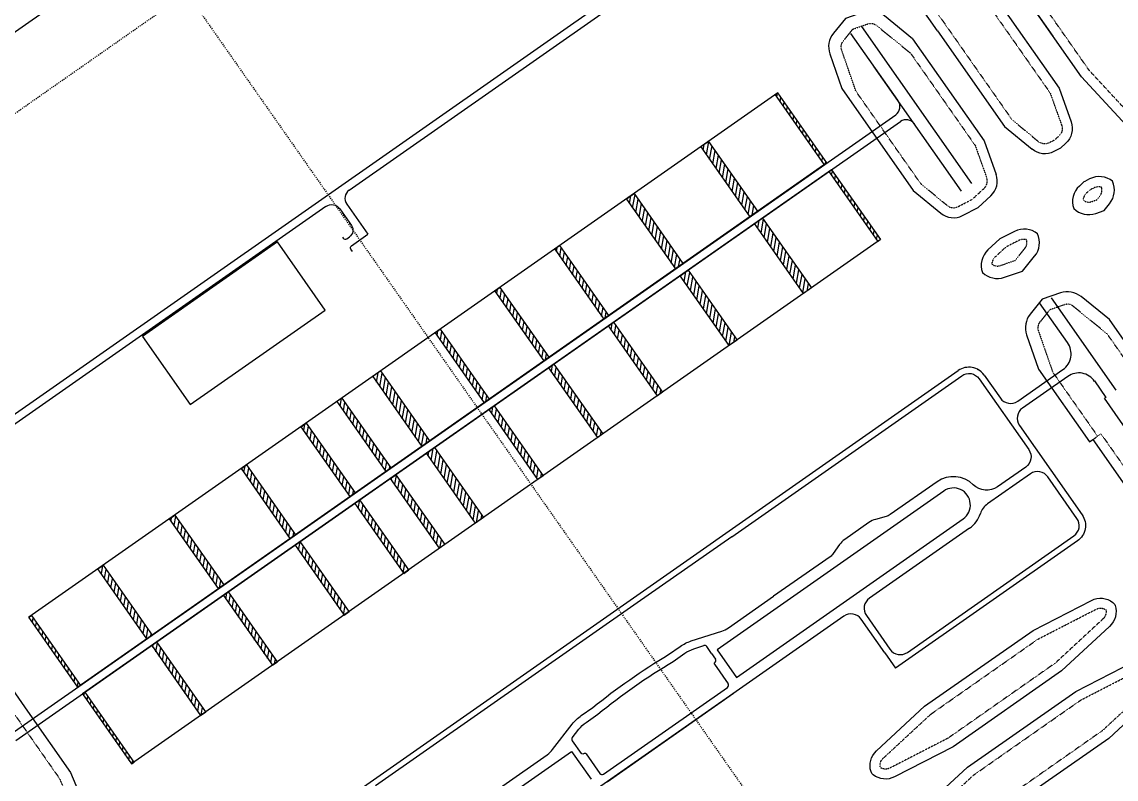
# Model space of a CAD drawing. Header units: millimetres. Extents: x 152904052 to 153933663, y 538271515 to 539240469.
# Drawn here: x 153552175 to 153565325, y 539094653 to 539103758 of the extents above; entities that cross this region are included whole.
import ezdxf

# ---------------------------------------------------------------- set-up
doc = ezdxf.new("R2010")
doc.units = ezdxf.units.MM
doc.linetypes.add('HIDDEN', pattern=[5.08, 2.54, -2.54])
doc.layers.add('BORD', color=7, linetype='Continuous')

msp = doc.modelspace()

# ---------------------------------------------------------------- linework, layer by layer
at = {"layer": 'BORD', "color": 8, "linetype": 'HIDDEN', "ltscale": 5}
for p, q in [((153505008.2, 539069689.3), (153627881, 539155725.8)), ((153528346.4, 539140965.7), (153579968.2, 539067242))]:
    msp.add_line(p, q, dxfattribs=at)
at = {"layer": 'BORD', "color": 137}
msp.add_line((153564908.2, 539103098.5), (153562338.6, 539106768.3), dxfattribs=at)
at = {"layer": 'BORD', "color": 133, "linetype": 'HIDDEN'}
msp.add_line((153565001.8, 539103174.1), (153562441.6, 539106830.5), dxfattribs=at)
at = {"layer": 'BORD', "color": 133, "ltscale": 5}
for p, q in [((153561260.7, 539102903.1), (153552258.2, 539096599.5)), ((153561260.7, 539102903.1), (153561229.6, 539102881.3)), ((153561229.6, 539102881.3), (153561818.1, 539102040.8)), ((153561249.1, 539102853.4), (153561257.4, 539102900.8)), ((153561849.2, 539102062.6), (153561260.7, 539102903.1)), ((153561287.7, 539102798.2), (153561297, 539102851.2)), ((153561326.3, 539102743.1), (153561335.7, 539102796)), ((153561365, 539102687.9), (153561374.3, 539102740.8)), ((153561403.6, 539102632.7), (153561412.9, 539102685.7)), ((153552046, 539095198.3), (153562676.4, 539102641.8)), ((153552103.4, 539095116.4), (153562733.8, 539102559.9)), ((153561442.2, 539102577.6), (153561451.6, 539102630.5)), ((153561480.9, 539102522.4), (153561490.2, 539102575.3)), ((153561519.5, 539102467.2), (153561528.8, 539102520.1)), ((153561558.1, 539102412), (153561567.5, 539102465)), ((153561596.8, 539102356.9), (153561606.1, 539102409.8)), ((153560430.1, 539102321.5), (153560334.7, 539102254.6)), ((153560362.7, 539102214.6), (153560374.7, 539102282.7)), ((153560401.3, 539102159.4), (153560429.9, 539102321.3)), ((153561018.6, 539101481), (153560430.1, 539102321.5)), ((153561635.4, 539102301.7), (153561644.7, 539102354.6)), ((153561674, 539102246.5), (153561683.4, 539102299.5)), ((153560334.7, 539102254.6), (153560923.1, 539101414.2)), ((153560439.9, 539102104.3), (153560468.6, 539102266.5)), ((153560478.6, 539102049.1), (153560507.2, 539102211.3)), ((153560517.2, 539101993.9), (153560545.8, 539102156.2)), ((153561712.7, 539102191.4), (153561722, 539102244.3)), ((153561751.3, 539102136.2), (153561760.6, 539102189.1)), ((153561849.2, 539102062.6), (153552846.7, 539095759)), ((153560555.8, 539101938.8), (153560584.4, 539102101)), ((153560594.5, 539101883.6), (153560623.1, 539102045.8)), ((153561789.9, 539102081), (153561799.2, 539102133.9)), ((153561818.1, 539102040.8), (153561849.2, 539102062.6)), ((153561833, 539102051.3), (153561837.9, 539102078.8)), ((153561906.6, 539101980.7), (153552904.1, 539095677.1)), ((153560633.1, 539101828.4), (153560661.7, 539101990.7)), ((153560671.7, 539101773.2), (153560700.3, 539101935.5)), ((153560710.4, 539101718.1), (153560739, 539101880.3)), ((153561875.4, 539101958.9), (153561906.6, 539101980.7)), ((153562463.9, 539101118.4), (153561875.4, 539101958.9)), ((153561905.8, 539101915.5), (153561915.1, 539101968.4)), ((153561906.6, 539101980.7), (153562495, 539101140.2)), ((153561944.4, 539101860.3), (153561953.8, 539101913.3)), ((153560749, 539101662.9), (153560777.6, 539101825.1)), ((153560787.6, 539101607.7), (153560816.2, 539101770)), ((153561983.1, 539101805.2), (153561992.4, 539101858.1)), ((153562021.7, 539101750), (153562031, 539101802.9)), ((153562060.3, 539101694.8), (153562069.7, 539101747.7)), ((153559535.2, 539101694.8), (153559439.7, 539101628)), ((153559439.7, 539101628), (153560028.2, 539100787.5)), ((153559476.3, 539101575.8), (153559491.9, 539101664.6)), ((153559514.9, 539101520.6), (153559543.5, 539101682.9)), ((153560123.7, 539100854.4), (153559535.2, 539101694.8)), ((153559553.5, 539101465.5), (153559582.2, 539101627.7)), ((153560826.3, 539101552.6), (153560854.9, 539101714.8)), ((153560864.9, 539101497.4), (153560893.5, 539101659.6)), ((153562099, 539101639.6), (153562108.3, 539101692.6)), ((153562137.6, 539101584.5), (153562146.9, 539101637.4)), ((153559592.2, 539101410.3), (153559620.8, 539101572.5)), ((153559630.8, 539101355.1), (153559659.4, 539101517.4)), ((153560903.5, 539101442.2), (153560932.1, 539101604.5)), ((153560923.1, 539101414.2), (153561018.6, 539101481)), ((153560950.3, 539101433.2), (153560970.8, 539101549.3)), ((153561005.5, 539101471.8), (153561009.4, 539101494.1)), ((153562176.2, 539101529.3), (153562185.6, 539101582.2)), ((153562214.9, 539101474.1), (153562224.2, 539101527.1)), ((153559669.4, 539101299.9), (153559698.1, 539101462.2)), ((153559708.1, 539101244.8), (153559736.7, 539101407)), ((153559746.7, 539101189.6), (153559775.3, 539101351.8)), ((153560980.5, 539101332.3), (153561075.9, 539101399.1)), ((153561019.4, 539101276.7), (153561036.1, 539101371.2)), ((153561058, 539101221.5), (153561086.7, 539101383.8)), ((153561075.9, 539101399.1), (153561664.4, 539100558.6)), ((153562253.5, 539101419), (153562262.8, 539101471.9)), ((153562292.1, 539101363.8), (153562301.5, 539101416.7)), ((153562330.8, 539101308.6), (153562340.1, 539101361.5)), ((153559785.3, 539101134.4), (153559813.9, 539101296.7)), ((153559824, 539101079.3), (153559852.6, 539101241.5)), ((153561569, 539100491.8), (153560980.5, 539101332.3)), ((153560980.8, 539101331.9), (153560980.9, 539101332.5)), ((153561096.7, 539101166.4), (153561125.3, 539101328.6)), ((153561135.3, 539101111.2), (153561163.9, 539101273.4)), ((153561173.9, 539101056), (153561202.6, 539101218.3)), ((153562369.4, 539101253.4), (153562378.7, 539101306.4)), ((153562408, 539101198.3), (153562417.4, 539101251.2)), ((153562495, 539101140.2), (153553492.6, 539094836.6)), ((153559862.6, 539101024.1), (153559891.2, 539101186.3)), ((153559901.2, 539100968.9), (153559929.8, 539101131.2)), ((153561212.6, 539101000.8), (153561241.2, 539101163.1)), ((153561251.2, 539100945.7), (153561279.8, 539101107.9)), ((153562446.7, 539101143.1), (153562456, 539101196)), ((153562495, 539101140.2), (153562463.9, 539101118.4)), ((153562494.4, 539101139.8), (153562494.6, 539101140.9)), ((153558640.2, 539101068.2), (153558578.3, 539101024.8)), ((153558578.3, 539101024.8), (153559166.8, 539100184.4)), ((153558599.9, 539100993.9), (153558609.2, 539101046.4)), ((153558638.6, 539100938.8), (153558657.1, 539101044.1)), ((153559228.7, 539100227.7), (153558640.2, 539101068.2)), ((153558677.2, 539100883.6), (153558695.8, 539100988.9)), ((153559939.9, 539100913.7), (153559968.5, 539101076)), ((153559978.5, 539100858.6), (153560007.1, 539101020.8)), ((153560017.1, 539100803.4), (153560045.7, 539100965.6)), ((153561289.8, 539100890.5), (153561318.4, 539101052.7)), ((153561328.5, 539100835.3), (153561357.1, 539100997.6)), ((153558715.8, 539100828.4), (153558734.4, 539100933.7)), ((153558754.5, 539100773.3), (153558773, 539100878.6)), ((153558793.1, 539100718.1), (153558811.7, 539100823.4)), ((153560028.2, 539100787.5), (153560123.7, 539100854.4)), ((153560067.5, 539100815.1), (153560084.4, 539100910.5)), ((153560122.7, 539100853.7), (153560123, 539100855.3)), ((153561367.1, 539100780.1), (153561395.7, 539100942.4)), ((153561405.7, 539100725), (153561434.3, 539100887.2)), ((153561444.4, 539100669.8), (153561473, 539100832.1)), ((153558831.7, 539100662.9), (153558850.3, 539100768.2)), ((153558870.4, 539100607.7), (153558888.9, 539100713)), ((153560085.6, 539100705.6), (153560181, 539100772.5)), ((153560674.1, 539099865.2), (153560085.6, 539100705.6)), ((153560094.4, 539100693.1), (153560098.2, 539100714.4)), ((153560133, 539100637.9), (153560153.3, 539100753.1)), ((153560171.7, 539100582.7), (153560200.3, 539100745)), ((153560181, 539100772.5), (153560769.5, 539099932)), ((153560210.3, 539100527.5), (153560238.9, 539100689.8)), ((153561483, 539100614.6), (153561511.6, 539100776.9)), ((153561521.6, 539100559.5), (153561550.2, 539100721.7)), ((153557922.7, 539100565.7), (153557860.4, 539100522.1)), ((153558511.2, 539099725.3), (153557922.7, 539100565.7)), ((153558909, 539100552.6), (153558927.6, 539100657.9)), ((153558947.6, 539100497.4), (153558966.2, 539100602.7)), ((153560248.9, 539100472.4), (153560277.5, 539100634.6)), ((153560287.5, 539100417.2), (153560316.2, 539100579.4)), ((153561560.3, 539100504.3), (153561588.9, 539100666.5)), ((153561664.4, 539100558.6), (153561569, 539100491.8)), ((153561611.7, 539100521.7), (153561627.5, 539100611.4)), ((153557860.4, 539100522.1), (153558448.9, 539099681.7)), ((153557882.5, 539100490.6), (153557892, 539100544.2)), ((153557921.1, 539100435.4), (153557939.8, 539100541.3)), ((153557959.8, 539100380.2), (153557978.4, 539100486.1)), ((153557998.4, 539100325.1), (153558017.1, 539100430.9)), ((153558986.2, 539100442.2), (153559004.8, 539100547.5)), ((153559024.9, 539100387.1), (153559043.4, 539100492.3)), ((153559063.5, 539100331.9), (153559082.1, 539100437.2)), ((153560326.2, 539100362), (153560354.8, 539100524.3)), ((153560364.8, 539100306.9), (153560393.4, 539100469.1)), ((153558037, 539100269.9), (153558055.7, 539100375.7)), ((153558075.7, 539100214.7), (153558094.3, 539100320.6)), ((153559102.1, 539100276.7), (153559120.7, 539100382)), ((153559140.8, 539100221.5), (153559159.3, 539100326.8)), ((153560403.4, 539100251.7), (153560432, 539100413.9)), ((153560442.1, 539100196.5), (153560470.7, 539100358.8)), ((153560480.7, 539100141.3), (153560509.3, 539100303.6)), ((153558114.3, 539100159.6), (153558133, 539100265.4)), ((153558152.9, 539100104.4), (153558171.6, 539100210.2)), ((153559166.8, 539100184.4), (153559228.7, 539100227.7)), ((153559184.8, 539100197), (153559198, 539100271.7)), ((153560519.3, 539100086.2), (153560547.9, 539100248.4)), ((153560558, 539100031), (153560586.6, 539100193.2)), ((153557205.1, 539100063.3), (153557142.8, 539100019.7)), ((153557165.2, 539099987.8), (153557174.7, 539100042)), ((153557203.8, 539099932.6), (153557222.5, 539100038.5)), ((153557793.6, 539099222.8), (153557205.1, 539100063.3)), ((153558191.6, 539100049.2), (153558210.2, 539100155.1)), ((153558230.2, 539099994), (153558248.8, 539100099.9)), ((153558268.8, 539099938.9), (153558287.5, 539100044.7)), ((153559223.8, 539100102.2), (153559286.1, 539100145.8)), ((153559812.3, 539099261.8), (153559223.8, 539100102.2)), ((153559256.6, 539100055.5), (153559270.6, 539100135)), ((153559286.1, 539100145.8), (153559874.6, 539099305.4)), ((153559295.2, 539100000.3), (153559313.9, 539100106.1)), ((153559333.8, 539099945.1), (153559352.5, 539100051)), ((153560596.6, 539099975.8), (153560625.2, 539100138.1)), ((153560635.2, 539099920.7), (153560663.8, 539100082.9)), ((153557142.8, 539100019.7), (153557731.3, 539099179.2)), ((153557242.4, 539099877.4), (153557261.1, 539099983.3)), ((153557281.1, 539099822.3), (153557299.7, 539099928.1)), ((153558307.4, 539099883.7), (153558326.1, 539099989.5)), ((153558346.1, 539099828.5), (153558364.7, 539099934.4)), ((153559372.5, 539099890), (153559391.1, 539099995.8)), ((153559411.1, 539099834.8), (153559429.8, 539099940.6)), ((153560673.9, 539099865.5), (153560702.5, 539100027.7)), ((153560769.5, 539099932), (153560674.1, 539099865.2)), ((153560728.9, 539099903.6), (153560741.1, 539099972.6)), ((153557319.7, 539099767.1), (153557338.4, 539099872.9)), ((153557358.3, 539099711.9), (153557377, 539099817.8)), ((153558384.7, 539099773.4), (153558403.4, 539099879.2)), ((153558423.3, 539099718.2), (153558442, 539099824)), ((153558467.6, 539099694.8), (153558480.6, 539099768.9)), ((153559449.7, 539099779.6), (153559468.4, 539099885.5)), ((153559488.4, 539099724.4), (153559507, 539099830.3)), ((153559527, 539099669.3), (153559545.7, 539099775.1)), ((153557397, 539099656.8), (153557415.6, 539099762.6)), ((153557435.6, 539099601.6), (153557454.3, 539099707.4)), ((153557474.2, 539099546.4), (153557492.9, 539099652.3)), ((153558448.9, 539099681.7), (153558511.2, 539099725.3)), ((153558506.3, 539099599.8), (153558568.5, 539099643.4)), ((153558568.5, 539099643.4), (153559157, 539098802.9)), ((153559565.6, 539099614.1), (153559584.3, 539099719.9)), ((153559604.3, 539099558.9), (153559622.9, 539099664.8)), ((153556487.5, 539099560.8), (153556391.7, 539099493.7)), ((153556437.8, 539099427.9), (153556457.5, 539099539.8)), ((153556476.4, 539099372.7), (153556505.1, 539099535.7)), ((153557076, 539098720.4), (153556487.5, 539099560.8)), ((153557512.9, 539099491.2), (153557531.5, 539099597.1)), ((153557551.5, 539099436.1), (153557570.1, 539099541.9)), ((153559094.7, 539098759.3), (153558506.3, 539099599.8)), ((153558539.2, 539099552.7), (153558553.4, 539099632.8)), ((153558577.9, 539099497.5), (153558596.5, 539099603.3)), ((153558616.5, 539099442.3), (153558635.2, 539099548.2)), ((153559642.9, 539099503.8), (153559661.5, 539099609.6)), ((153559681.5, 539099448.6), (153559700.2, 539099554.4)), ((153556391.7, 539099493.7), (153556980.2, 539098653.3)), ((153556399.1, 539099483.1), (153556402.3, 539099501.2)), ((153556515, 539099317.5), (153556543.8, 539099480.5)), ((153556553.7, 539099262.4), (153556582.4, 539099425.3)), ((153557590.1, 539099380.9), (153557608.8, 539099486.7)), ((153557628.7, 539099325.7), (153557647.4, 539099431.6)), ((153557667.4, 539099270.6), (153557686, 539099376.4)), ((153558655.1, 539099387.2), (153558673.8, 539099493)), ((153558693.8, 539099332), (153558712.4, 539099437.8)), ((153558732.4, 539099276.8), (153558751.1, 539099382.7)), ((153559720.1, 539099393.4), (153559738.8, 539099499.3)), ((153559758.8, 539099338.2), (153559777.4, 539099444.1)), ((153559797.4, 539099283.1), (153559816.1, 539099388.9)), ((153556592.3, 539099207.2), (153556621, 539099370.1)), ((153556630.9, 539099152), (153556659.7, 539099315)), ((153556669.6, 539099096.9), (153556698.3, 539099259.8)), ((153557706, 539099215.4), (153557724.7, 539099321.2)), ((153557750.3, 539099192.6), (153557763.3, 539099266.1)), ((153558771, 539099221.6), (153558789.7, 539099327.5)), ((153558809.7, 539099166.5), (153558828.3, 539099272.3)), ((153559874.6, 539099305.4), (153559812.3, 539099261.8)), ((153559846.2, 539099285.5), (153559854.7, 539099333.7)), ((153556023, 539099235.6), (153555960.8, 539099192)), ((153555960.8, 539099192), (153556549.3, 539098351.6)), ((153555960.9, 539099191.9), (153555961, 539099192.1)), ((153555999.5, 539099136.7), (153556016.1, 539099230.8)), ((153556611.5, 539098395.2), (153556023, 539099235.6)), ((153556038.2, 539099081.5), (153556056.8, 539099187.4)), ((153556076.8, 539099026.3), (153556095.5, 539099132.2)), ((153556708.2, 539099041.7), (153556736.9, 539099204.6)), ((153556746.8, 539098986.5), (153556775.6, 539099149.5)), ((153557731.3, 539099179.2), (153557793.6, 539099222.8)), ((153557788.7, 539099097.3), (153557850.9, 539099140.9)), ((153557821.9, 539099049.9), (153557836.1, 539099130.6)), ((153557850.9, 539099140.9), (153558439.4, 539098300.5)), ((153558848.3, 539099111.3), (153558867, 539099217.1)), ((153558886.9, 539099056.1), (153558905.6, 539099162)), ((153556115.4, 539098971.2), (153556134.1, 539099077)), ((153556154.1, 539098916), (153556172.7, 539099021.8)), ((153556785.5, 539098931.3), (153556814.2, 539099094.3)), ((153556824.1, 539098876.2), (153556852.8, 539099039.1)), ((153556862.7, 539098821), (153556891.4, 539098983.9)), ((153558377.2, 539098256.9), (153557788.7, 539099097.3)), ((153557860.5, 539098994.7), (153557879.2, 539099100.5)), ((153557899.2, 539098939.5), (153557917.8, 539099045.4)), ((153557937.8, 539098884.4), (153557956.5, 539098990.2)), ((153558925.6, 539099001), (153558944.2, 539099106.8)), ((153558964.2, 539098945.8), (153558982.8, 539099051.6)), ((153559002.8, 539098890.6), (153559021.5, 539098996.5)), ((153555529.9, 539098890.3), (153555592.2, 539098933.9)), ((153556118.4, 539098049.9), (153555529.9, 539098890.3)), ((153555561.3, 539098845.5), (153555574.8, 539098921.7)), ((153555592.2, 539098933.9), (153556180.7, 539098093.5)), ((153555599.9, 539098790.3), (153555618.6, 539098896.2)), ((153556192.7, 539098860.8), (153556211.4, 539098966.7)), ((153556231.3, 539098805.7), (153556250, 539098911.5)), ((153556270, 539098750.5), (153556288.6, 539098856.3)), ((153556901.3, 539098765.8), (153556930.1, 539098928.8)), ((153556940, 539098710.7), (153556968.7, 539098873.6)), ((153557976.4, 539098829.2), (153557995.1, 539098935)), ((153558015.1, 539098774), (153558033.7, 539098879.9)), ((153559041.4, 539098835.4), (153559060.1, 539098941.3)), ((153559080.1, 539098780.3), (153559098.7, 539098886.1)), ((153555638.6, 539098735.1), (153555657.2, 539098841)), ((153555677.2, 539098680), (153555695.9, 539098785.8)), ((153555715.8, 539098624.8), (153555734.5, 539098730.6)), ((153556308.6, 539098695.3), (153556327.3, 539098801.2)), ((153556347.2, 539098640.1), (153556365.9, 539098746)), ((153556978.6, 539098655.5), (153557007.3, 539098818.4)), ((153556980.2, 539098653.3), (153557076, 539098720.4)), ((153557033.1, 539098690.4), (153557046, 539098763.3)), ((153558053.7, 539098718.8), (153558072.4, 539098824.7)), ((153558092.3, 539098663.7), (153558111, 539098769.5)), ((153559157, 539098802.9), (153559094.7, 539098759.3)), ((153559129, 539098783.3), (153559137.4, 539098830.9)), ((153555754.5, 539098569.6), (153555773.1, 539098675.5)), ((153555793.1, 539098514.4), (153555811.8, 539098620.3)), ((153556385.9, 539098585), (153556404.5, 539098690.8)), ((153556424.5, 539098529.8), (153556443.2, 539098635.6)), ((153557037.5, 539098571.4), (153557133.4, 539098638.5)), ((153557055.9, 539098545.1), (153557063.7, 539098589.7)), ((153557094.5, 539098490), (153557118.9, 539098628.3)), ((153557133.1, 539098434.8), (153557161.9, 539098597.7)), ((153557133.4, 539098638.5), (153557721.8, 539097798)), ((153558131, 539098608.5), (153558149.6, 539098714.3)), ((153558169.6, 539098553.3), (153558188.3, 539098659.2)), ((153558208.2, 539098498.2), (153558226.9, 539098604)), ((153555831.7, 539098459.3), (153555850.4, 539098565.1)), ((153555870.4, 539098404.1), (153555889, 539098510)), ((153555909, 539098348.9), (153555927.7, 539098454.8)), ((153556463.1, 539098474.6), (153556481.8, 539098580.5)), ((153556501.8, 539098419.5), (153556520.4, 539098525.3)), ((153556540.4, 539098364.3), (153556559, 539098470.1)), ((153557626, 539097730.9), (153557037.5, 539098571.4)), ((153557171.8, 539098379.6), (153557200.5, 539098542.6)), ((153557210.4, 539098324.5), (153557239.1, 539098487.4)), ((153558246.9, 539098443), (153558265.5, 539098548.8)), ((153558285.5, 539098387.8), (153558304.1, 539098493.7)), ((153554812.3, 539098387.9), (153554874.6, 539098431.5)), ((153555400.8, 539097547.4), (153554812.3, 539098387.9)), ((153554844, 539098342.7), (153554857.5, 539098419.5)), ((153554874.6, 539098431.5), (153555463.1, 539097591)), ((153554882.6, 539098287.5), (153554901.3, 539098393.4)), ((153554921.2, 539098232.3), (153554939.9, 539098338.2)), ((153555947.6, 539098293.8), (153555966.3, 539098399.6)), ((153555986.3, 539098238.6), (153556004.9, 539098344.4)), ((153556549.3, 539098351.6), (153556611.5, 539098395.2)), ((153556591.7, 539098381.3), (153556597.7, 539098415)), ((153557249, 539098269.3), (153557277.8, 539098432.2)), ((153557287.7, 539098214.1), (153557316.4, 539098377.1)), ((153558324.1, 539098332.6), (153558342.8, 539098438.5)), ((153558362.7, 539098277.5), (153558381.4, 539098383.3)), ((153558411.7, 539098281.1), (153558420, 539098328.1)), ((153554959.9, 539098177.2), (153554978.5, 539098283)), ((153554998.5, 539098122), (153555017.2, 539098227.8)), ((153556024.9, 539098183.4), (153556043.6, 539098289.3)), ((153556063.5, 539098128.2), (153556082.2, 539098234.1)), ((153556606.6, 539098269.7), (153556668.9, 539098313.2)), ((153557195.1, 539097429.2), (153556606.6, 539098269.7)), ((153556617.6, 539098253.9), (153556622.4, 539098280.7)), ((153556656.3, 539098198.8), (153556674.9, 539098304.6)), ((153556668.9, 539098313.2), (153557257.4, 539097472.8)), ((153556694.9, 539098143.6), (153556713.6, 539098249.4)), ((153556733.5, 539098088.4), (153556752.2, 539098194.3)), ((153557326.3, 539098158.9), (153557355, 539098321.9)), ((153557364.9, 539098103.8), (153557393.7, 539098266.7)), ((153557403.6, 539098048.6), (153557432.3, 539098211.5)), ((153558439.4, 539098300.5), (153558377.2, 539098256.9)), ((153555037.1, 539098066.8), (153555055.8, 539098172.7)), ((153555075.8, 539098011.6), (153555094.4, 539098117.5)), ((153555114.4, 539097956.5), (153555133.1, 539098062.3)), ((153556102.2, 539098073.1), (153556120.8, 539098178.9)), ((153556180.7, 539098093.5), (153556118.4, 539098049.9)), ((153556150.4, 539098072.3), (153556159.5, 539098123.8)), ((153556772.2, 539098033.3), (153556790.8, 539098139.1)), ((153556810.8, 539097978.1), (153556829.5, 539098083.9)), ((153557442.2, 539097993.4), (153557470.9, 539098156.4)), ((153557480.8, 539097938.3), (153557509.5, 539098101.2)), ((153555153, 539097901.3), (153555171.7, 539098007.2)), ((153555191.7, 539097846.1), (153555210.3, 539097952)), ((153556238, 539098011.5), (153556175.8, 539097968)), ((153556175.8, 539097968), (153556764.3, 539097127.5)), ((153556179.4, 539097962.7), (153556181, 539097971.6)), ((153556218.1, 539097907.6), (153556236.2, 539098010.2)), ((153556826.5, 539097171.1), (153556238, 539098011.5)), ((153556256.7, 539097852.4), (153556275.3, 539097958.2)), ((153556849.4, 539097922.9), (153556868.1, 539098028.8)), ((153556888.1, 539097867.7), (153556906.7, 539097973.6)), ((153557519.4, 539097883.1), (153557548.2, 539098046)), ((153557558.1, 539097827.9), (153557586.8, 539097990.9)), ((153557596.7, 539097772.7), (153557625.4, 539097935.7)), ((153553950.6, 539097784.5), (153554012.8, 539097828.1)), ((153553967.5, 539097760.3), (153553974.8, 539097801.4)), ((153554006.2, 539097705.1), (153554024.8, 539097810.9)), ((153554012.8, 539097828.1), (153554601.3, 539096987.6)), ((153555230.3, 539097791), (153555249, 539097896.8)), ((153555268.9, 539097735.8), (153555287.6, 539097841.6)), ((153556295.3, 539097797.2), (153556314, 539097903.1)), ((153556333.9, 539097742), (153556352.6, 539097847.9)), ((153556926.7, 539097812.6), (153556945.4, 539097918.4)), ((153556965.3, 539097757.4), (153556984, 539097863.2)), ((153557004, 539097702.2), (153557022.6, 539097808.1)), ((153557721.8, 539097798), (153557626, 539097730.9)), ((153557639.3, 539097740.2), (153557664.1, 539097880.5)), ((153557694.5, 539097778.9), (153557702.7, 539097825.3)), ((153554539.1, 539096944), (153553950.6, 539097784.5)), ((153554044.8, 539097649.9), (153554063.5, 539097755.8)), ((153554083.4, 539097594.8), (153554102.1, 539097700.6)), ((153555307.6, 539097680.6), (153555326.2, 539097786.5)), ((153555346.2, 539097625.4), (153555364.9, 539097731.3)), ((153555384.8, 539097570.3), (153555403.5, 539097676.1)), ((153556372.6, 539097686.9), (153556391.2, 539097792.7)), ((153556411.2, 539097631.7), (153556429.9, 539097737.6)), ((153556449.8, 539097576.5), (153556468.5, 539097682.4)), ((153557042.6, 539097647.1), (153557061.3, 539097752.9)), ((153557081.2, 539097591.9), (153557099.9, 539097697.7)), ((153554122.1, 539097539.6), (153554140.7, 539097645.4)), ((153554160.7, 539097484.4), (153554179.4, 539097590.3)), ((153554199.3, 539097429.2), (153554218, 539097535.1)), ((153555463.1, 539097591), (153555400.8, 539097547.4)), ((153555433.1, 539097570), (153555442.1, 539097621)), ((153556488.5, 539097521.4), (153556507.1, 539097627.2)), ((153556527.1, 539097466.2), (153556545.8, 539097572)), ((153557119.9, 539097536.7), (153557138.5, 539097642.6)), ((153557158.5, 539097481.5), (153557177.2, 539097587.4)), ((153554238, 539097374.1), (153554256.6, 539097479.9)), ((153554276.6, 539097318.9), (153554295.3, 539097424.7)), ((153555520.4, 539097509.1), (153555458.2, 539097465.5)), ((153555458.2, 539097465.5), (153556046.7, 539096625.1)), ((153555462.1, 539097459.9), (153555463.8, 539097469.4)), ((153555500.7, 539097404.8), (153555518.9, 539097508)), ((153556108.9, 539096668.6), (153555520.4, 539097509.1)), ((153555539.4, 539097349.6), (153555558, 539097455.4)), ((153556565.7, 539097411), (153556584.4, 539097516.9)), ((153556604.4, 539097355.8), (153556623, 539097461.7)), ((153556643, 539097300.7), (153556661.7, 539097406.5)), ((153557257.4, 539097472.8), (153557195.1, 539097429.2)), ((153557198, 539097431.2), (153557215.8, 539097532.2)), ((153557253.1, 539097469.8), (153557254.4, 539097477)), ((153554315.2, 539097263.7), (153554333.9, 539097369.6)), ((153554353.8, 539097208.6), (153554372.5, 539097314.4)), ((153555578, 539097294.4), (153555596.6, 539097400.3)), ((153555616.6, 539097239.2), (153555635.3, 539097345.1)), ((153555655.2, 539097184.1), (153555673.9, 539097289.9)), ((153556681.6, 539097245.5), (153556700.3, 539097351.4)), ((153556720.3, 539097190.3), (153556738.9, 539097296.2)), ((153553088.8, 539097181.1), (153553151.1, 539097224.7)), ((153553677.3, 539096340.6), (153553088.8, 539097181.1)), ((153553091.1, 539097177.9), (153553092, 539097183.3)), ((153553129.7, 539097122.7), (153553147.2, 539097221.9)), ((153553151.1, 539097224.7), (153553739.6, 539096384.2)), ((153553168.3, 539097067.5), (153553187, 539097173.4)), ((153554392.5, 539097153.4), (153554411.1, 539097259.2)), ((153554431.1, 539097098.2), (153554449.8, 539097204.1)), ((153554469.7, 539097043), (153554488.4, 539097148.9)), ((153555693.9, 539097128.9), (153555712.5, 539097234.8)), ((153555732.5, 539097073.7), (153555751.2, 539097179.6)), ((153556758.9, 539097135.2), (153556777.6, 539097241)), ((153556764.3, 539097127.5), (153556826.5, 539097171.1)), ((153556811.8, 539097160.8), (153556816.2, 539097185.8)), ((153553207, 539097012.3), (153553225.6, 539097118.2)), ((153553245.6, 539096957.2), (153553264.3, 539097063)), ((153553284.2, 539096902), (153553302.9, 539097007.9)), ((153554508.4, 539096987.9), (153554527, 539097093.7)), ((153554550.4, 539096951.9), (153554565.7, 539097038.5)), ((153555771.1, 539097018.6), (153555789.8, 539097124.4)), ((153555809.8, 539096963.4), (153555828.4, 539097069.2)), ((153555848.4, 539096908.2), (153555867.1, 539097014.1)), ((153553322.9, 539096846.8), (153553341.5, 539096952.7)), ((153553361.5, 539096791.7), (153553380.2, 539096897.5)), ((153554601.3, 539096987.6), (153554539.1, 539096944)), ((153554658.7, 539096905.7), (153554596.4, 539096862.1)), ((153554624.3, 539096822.4), (153554636.2, 539096889.9)), ((153555247.2, 539096065.2), (153554658.7, 539096905.7)), ((153555887, 539096853), (153555905.7, 539096958.9)), ((153555925.7, 539096797.9), (153555944.3, 539096903.7)), ((153553400.1, 539096736.5), (153553418.8, 539096842.3)), ((153553438.8, 539096681.3), (153553457.4, 539096787.2)), ((153554596.4, 539096862.1), (153555184.9, 539096021.6)), ((153554662.9, 539096767.2), (153554681.6, 539096873)), ((153554701.5, 539096712), (153554720.2, 539096817.9)), ((153554740.2, 539096656.8), (153554758.8, 539096762.7)), ((153555964.3, 539096742.7), (153555983, 539096848.6)), ((153556002.9, 539096687.5), (153556021.6, 539096793.4)), ((153552258.2, 539096599.5), (153552289.4, 539096621.3)), ((153552289.4, 539096621.3), (153552877.8, 539095780.8)), ((153553477.4, 539096626.1), (153553496.1, 539096732)), ((153553516, 539096571), (153553534.7, 539096676.8)), ((153553554.7, 539096515.8), (153553573.3, 539096621.7)), ((153554778.8, 539096601.7), (153554797.5, 539096707.5)), ((153554817.4, 539096546.5), (153554836.1, 539096652.3)), ((153556041.6, 539096632.4), (153556060.2, 539096738.2)), ((153556046.7, 539096625.1), (153556108.9, 539096668.6)), ((153556094.5, 539096658.6), (153556098.9, 539096683)), ((153552846.7, 539095759), (153552258.2, 539096599.5)), ((153552262.6, 539096593.2), (153552264.5, 539096603.8)), ((153552301.2, 539096538), (153552310.6, 539096591)), ((153552339.9, 539096482.9), (153552349.2, 539096535.8)), ((153553593.3, 539096460.6), (153553612, 539096566.5)), ((153553631.9, 539096405.5), (153553650.6, 539096511.3)), ((153554856.1, 539096491.3), (153554874.7, 539096597.2)), ((153554894.7, 539096436.2), (153554913.4, 539096542)), ((153554933.3, 539096381), (153554952, 539096486.8)), ((153552378.5, 539096427.7), (153552387.8, 539096480.6)), ((153552417.1, 539096372.5), (153552426.5, 539096425.4)), ((153552455.8, 539096317.3), (153552465.1, 539096370.3)), ((153553670.6, 539096350.3), (153553689.2, 539096456.1)), ((153553739.6, 539096384.2), (153553677.3, 539096340.6)), ((153553722.8, 539096372.5), (153553727.9, 539096401)), ((153554972, 539096325.8), (153554990.6, 539096431.7)), ((153555010.6, 539096270.6), (153555029.2, 539096376.5)), ((153552494.4, 539096262.2), (153552503.7, 539096315.1)), ((153552533, 539096207), (153552542.4, 539096259.9)), ((153553796.9, 539096302.3), (153553734.7, 539096258.7)), ((153553734.7, 539096258.7), (153554323.2, 539095418.2)), ((153553747.8, 539096239.9), (153553753.4, 539096271.8)), ((153553786.5, 539096184.8), (153553805.1, 539096290.6)), ((153554385.4, 539095461.8), (153553796.9, 539096302.3)), ((153553825.1, 539096129.6), (153553843.7, 539096235.5)), ((153555049.2, 539096215.5), (153555067.9, 539096321.3)), ((153555087.8, 539096160.3), (153555106.5, 539096266.1)), ((153552571.7, 539096151.8), (153552581, 539096204.8)), ((153552610.3, 539096096.7), (153552619.6, 539096149.6)), ((153552648.9, 539096041.5), (153552658.2, 539096094.4)), ((153553863.7, 539096074.4), (153553882.4, 539096180.3)), ((153553902.3, 539096019.3), (153553921, 539096125.1)), ((153555126.5, 539096105.1), (153555145.1, 539096211)), ((153555165.1, 539096050), (153555183.8, 539096155.8)), ((153555211.8, 539096040.5), (153555222.4, 539096100.6)), ((153552687.5, 539095986.3), (153552696.9, 539096039.2)), ((153552726.2, 539095931.1), (153552735.5, 539095984.1)), ((153553941, 539095964.1), (153553959.6, 539096069.9)), ((153553979.6, 539095908.9), (153553998.3, 539096014.8)), ((153554018.2, 539095853.7), (153554036.9, 539095959.6)), ((153555184.9, 539096021.6), (153555247.2, 539096065.2)), ((153552764.8, 539095876), (153552774.1, 539095928.9)), ((153552803.4, 539095820.8), (153552812.8, 539095873.7)), ((153554056.9, 539095798.6), (153554075.5, 539095904.4)), ((153554095.5, 539095743.4), (153554114.2, 539095849.3)), ((153552842.1, 539095765.6), (153552851.4, 539095818.6)), ((153552877.8, 539095780.8), (153552846.7, 539095759)), ((153552935.2, 539095698.9), (153552904.1, 539095677.1)), ((153552919.3, 539095655.3), (153552925.9, 539095692.4)), ((153553523.7, 539094858.4), (153552935.2, 539095698.9)), ((153554134.1, 539095688.2), (153554152.8, 539095794.1)), ((153554172.8, 539095633.1), (153554191.4, 539095738.9)), ((153552904.1, 539095677.1), (153553492.6, 539094836.6)), ((153552958, 539095600.1), (153552967.3, 539095653)), ((153552996.6, 539095544.9), (153553005.9, 539095597.9)), ((153554211.4, 539095577.9), (153554230.1, 539095683.7)), ((153554250, 539095522.7), (153554268.7, 539095628.6)), ((153554288.7, 539095467.5), (153554307.3, 539095573.4)), ((153553035.2, 539095489.8), (153553044.6, 539095542.7)), ((153553073.9, 539095434.6), (153553083.2, 539095487.5)), ((153553112.5, 539095379.4), (153553121.8, 539095432.4)), ((153554323.2, 539095418.2), (153554385.4, 539095461.8)), ((153554329.1, 539095422.4), (153554346, 539095518.2)), ((153554384.2, 539095461), (153554384.6, 539095463.1)), ((153553151.1, 539095324.3), (153553160.5, 539095377.2)), ((153553189.8, 539095269.1), (153553199.1, 539095322)), ((153553228.4, 539095213.9), (153553237.7, 539095266.8)), ((153553267, 539095158.7), (153553276.4, 539095211.7)), ((153553305.7, 539095103.6), (153553315, 539095156.5)), ((153553344.3, 539095048.4), (153553353.6, 539095101.3)), ((153553382.9, 539094993.2), (153553392.2, 539095046.2)), ((153553421.5, 539094938.1), (153553430.9, 539094991)), ((153553460.2, 539094882.9), (153553469.5, 539094935.8)), ((153553492.6, 539094836.6), (153553523.7, 539094858.4)), ((153553501.5, 539094842.9), (153553508.1, 539094880.6))]:
    msp.add_line(p, q, dxfattribs=at)
at = {"layer": 'BORD', "color": 133, "ltscale": 10}
for p, q in [((153565325.7, 539099329.2), (153564548.9, 539100438.6)), ((153564740.7, 539099901.2), (153564404.3, 539100381.7)), ((153558781.8, 539094986.2), (153559015.5, 539094652.5))]:
    msp.add_line(p, q, dxfattribs=at)
at = {"layer": 'BORD', "color": 137}
for points in [[(153563178.3, 539103651.3), (153561721.5, 539105731.9), (153561359.4, 539106436.2, -0.3366197), (153561412.9, 539106739.9), (153561468.2, 539106791), (153561535.1, 539106825.5, -0.3366197), (153561838.8, 539106771.9), (153562376.8, 539106190.8), (153563833.7, 539104110.1)], [(153562879.8, 539103554.6), (153562540, 539103830.8, 0.2595993), (153562290.9, 539103874.7), (153562073.6, 539103799.5), (153561928.5, 539103621, 0.2595993), (153561884.6, 539103371.9), (153562027.9, 539102958.1), (153562886.6, 539101731.8), (153563216.8, 539101458.2)], [(153564783.7, 539102555.3, -0.3002178), (153564720.8, 539102298.6), (153564655.9, 539102238.5), (153564577.3, 539102198.1, -0.3002178), (153564314.5, 539102226.8)], [(153563216.8, 539101458.2, 0.3002178), (153563479.6, 539101429.5), (153563666, 539101525.3), (153563819.7, 539101667.6, 0.3002178), (153563882.6, 539101924.4, 0.3002178)], [(153565282.5, 539101840.9, 0.2973911), (153565005.2, 539101869.6), (153564947.6, 539101839.9, 0.0680987), (153564930.7, 539101828.1), (153564883.1, 539101784, 0.2973911), (153564815.3, 539101513.7)], [(153564815.3, 539101513.7, 0.2822388), (153565080.8, 539101455.3), (153565180.2, 539101489.7), (153565246.6, 539101571.4, 0.2822388), (153565282.5, 539101840.9)], [(153564381.4, 539101209.9, 0.2973911), (153564104.2, 539101238.6), (153563961.2, 539101165.1), (153563929.5, 539101148.9), (153563785.4, 539101015.4, 0.2973911), (153563717.6, 539100745.1)], [(153563717.6, 539100745.1, 0.2822388), (153563983.1, 539100686.7), (153564200.4, 539100762), (153564345.5, 539100940.4, 0.2822388), (153564381.4, 539101209.9, 0.2822388)], [(153552194.4, 539093845.9), (153551890, 539094126.6), (153551316.7, 539094945.3), (153551075.8, 539095289.3), (153550932.5, 539095703.2, -0.2542814), (153550973.2, 539095948.2), (153551125.1, 539096143), (153551360.1, 539096219.1, -0.2542814), (153551604.3, 539096173.6), (153551944.1, 539095897.3), (153552243.3, 539095470.1), (153552758.3, 539094734.5), (153552917.9, 539094352.6)]]:
    msp.add_lwpolyline(points, format="xyb", dxfattribs=at)
for points in [[(153564566.9, 539103585.9), (153562338.6, 539106768.3)], [(153563833.7, 539104110.1), (153564639.5, 539102959.2), (153564783.7, 539102555.3)], [(153563178.3, 539103651.3), (153563984.2, 539102500.4), (153564314.5, 539102226.8)], [(153562879.8, 539103554.6), (153563738.5, 539102328.3), (153563882.6, 539101924.4)]]:
    msp.add_lwpolyline(points, dxfattribs=at)
at = {"layer": 'BORD', "color": 133, "linetype": 'HIDDEN', "flags": 128}
for points in [[(153563730.7, 539104048), (153562283.2, 539106115.3), (153561750.8, 539106690.4, 0.3366197), (153561590, 539106718.7), (153561537.6, 539106691.8), (153561494.5, 539106651.9, 0.3366197), (153561466.1, 539106491.1), (153561824.4, 539105794.1), (153563276.6, 539103720.1)], [(153563293.3, 539101550.6), (153562975.6, 539101813.9), (153562198.6, 539102923.4), (153562026.3, 539103421, -0.2595993), (153562044.9, 539103526.4), (153562163, 539103671.7), (153562340, 539103733, -0.2595993), (153562445.4, 539103714.4), (153562854, 539103382.3), (153563630.9, 539102272.7), (153563769.6, 539101884.1)], [(153565813, 539103023.4), (153565835.2, 539102749.1, -0.2301085), (153565792.4, 539102639.2), (153565747.4, 539102597.5), (153565695, 539102570.6, -0.3366197), (153565534.2, 539102599), (153565001.8, 539103174.1)], [(153564670.7, 539102515, -0.3002178), (153564639.2, 539102386.6), (153564586.4, 539102337.7), (153564522.4, 539102304.8, -0.3002178), (153564391, 539102319.2)], [(153563293.3, 539101550.6, 0.3002178), (153563424.8, 539101536.2), (153563596.5, 539101624.5), (153563738.2, 539101755.7, 0.3002178), (153563769.6, 539101884.1, 0.3002178)], [(153565149.4, 539101769.6, 0.1799896), (153565052.4, 539101758.3), (153565008, 539101735.6), (153564971.5, 539101701.7, 0.1799896), (153564927.7, 539101614.4)], [(153564927.7, 539101614.4, 0.255121), (153565031.7, 539101597), (153565090.7, 539101617.5), (153565130.2, 539101666, 0.255121), (153565149.4, 539101769.6)], [(153564248.3, 539101138.7, 0.1799896), (153564151.3, 539101127.4), (153563999, 539101049.6), (153563873.9, 539100933.1, 0.1799896), (153563830.1, 539100845.8)], [(153563830.1, 539100845.8, 0.255121), (153563934, 539100828.4), (153564111, 539100889.7), (153564229.1, 539101035, 0.255121), (153564248.3, 539101138.7, 0.2115351)], [(153565218.3, 539100005.7), (153564809.7, 539100337.9, 0.2595993), (153564704.3, 539100356.5), (153564527.3, 539100295.2), (153564409.2, 539100149.8, 0.2595994), (153564390.6, 539100044.4), (153564562.9, 539099546.9)], [(153565045.7, 539098735.3), (153565144, 539098804.2), (153566091.5, 539097451.1), (153565868.4, 539097244.4, 0.2627205), (153565832.4, 539097132.1, 0.2627205), (153565950.2, 539097127.5), (153566321.9, 539097318.5), (153566629.7, 539097603.4, 0.3366197), (153566658.1, 539097764.2), (153566299.7, 539098461.2), (153565218.3, 539100005.7)], [(153552296.1, 539093956.2), (153552003.6, 539094225.9), (153551439.6, 539095031.3), (153551210.7, 539095358.2), (153551074.2, 539095752.3, -0.2542814), (153551091.5, 539095855.9), (153551215.1, 539096014.4), (153551406.4, 539096076.4, -0.2542814), (153551509.7, 539096057.2), (153551833.3, 539095794.1), (153552120.4, 539095384.1), (153552626.2, 539094661.8), (153552779.5, 539094294.7)]]:
    msp.add_lwpolyline(points, format="xyb", dxfattribs=at)
at = {"layer": 'BORD', "color": 133, "ltscale": 10, "flags": 128}
for points in [[(153560794.5, 539105137.8), (153550278.7, 539097774.6)], [(153562700.8, 539102816.4), (153562138.1, 539103620)], [(153562264.9, 539103700.3), (153563585.4, 539101814.5)], [(153563466.5, 539101722.8), (153562418.6, 539103219.3)], [(153555829.3, 539101539), (153550336.1, 539097692.7)], [(153559526.7, 539096833.9), (153563427.1, 539099565)], [(153563740.5, 539099509.7), (153563934, 539099233.4)], [(153565063.9, 539099441.5), (153565202.8, 539099243.1)], [(153565202.8, 539099243.1), (153565187.3, 539099232.3)], [(153566102.4, 539097913.1), (153565187.3, 539099232.3)], [(153560705.7, 539097567.8), (153559569.7, 539096772.4)], [(153554719.6, 539093467.9), (153559526.7, 539096833.9)], [(153559569.7, 539096772.4), (153556425.4, 539094570.8)], [(153560463.6, 539096163.7), (153560511.9, 539096094.7)], [(153562546, 539096170.8), (153562675.1, 539095986.5)], [(153560497.7, 539096034.8), (153560663.2, 539095798.5)], [(153559207.1, 539094620.3), (153560727.5, 539095684.8)], [(153558956.9, 539094955.9), (153559122.3, 539094719.6)]]:
    msp.add_lwpolyline(points, dxfattribs=at)
at = {"layer": 'BORD', "color": 133, "ltscale": 10}
for points in [[(153556107.8, 539101734.1), (153560851.9, 539105055.9)], [(153551589.3, 539103290.3), (153553387.5, 539104549.4)], [(153563253.2, 539098117.1), (153560529.1, 539096209.6)], [(153560762.8, 539095875.9), (153563486.9, 539097783.3)], [(153560529.1, 539096209.6), (153560762.8, 539095875.9)], [(153558789, 539095115.4), (153558895.7, 539094963)], [(153556057.7, 539093078.8), (153558781.8, 539094986.2)], [(153556927.3, 539093854), (153558488.2, 539094947)]]:
    msp.add_lwpolyline(points, dxfattribs=at)
at = {"layer": 'BORD', "color": 133, "linetype": 'HIDDEN', "flags": 128}
for points in [[(153563735.4, 539104041.3), (153564532, 539102903.7), (153564670.7, 539102515)], [(153563276.6, 539103720.1), (153564073.2, 539102582.5), (153564391, 539102319.2)], [(153564562.9, 539099546.9), (153565103.1, 539098775.5)]]:
    msp.add_lwpolyline(points, dxfattribs=at)
at = {"layer": 'BORD', "color": 137, "flags": 128}
msp.add_lwpolyline([(153565932.6, 539103033.1), (153565954.8, 539102758.8, -0.2301085), (153565873.9, 539102551.1), (153565824.5, 539102505.4, -0.0680987), (153565807.6, 539102493.5), (153565749.9, 539102463.9, -0.3366197), (153565446.2, 539102517.4), (153564908.2, 539103098.5)], format="xyb", dxfattribs=at)
at = {"layer": 'BORD', "color": 133, "linetype": 'Continuous', "ltscale": 5, "flags": 128}
for points in [[(153556107.8, 539101734, 0.4142136), (153556078.3, 539101566.9), (153556332.1, 539101204.4)], [(153555829.3, 539101539, -0.4142136), (153555996.4, 539101509.6), (153556135.5, 539101310.9, -0.4142136), (153556110.9, 539101171.6)]]:
    msp.add_lwpolyline(points, format="xyb", dxfattribs=at)
msp.add_lwpolyline([(153555244.9, 539101111.5), (153553623, 539099975.9), (153554196.6, 539099156.7), (153555818.5, 539100292.4)], close=True, dxfattribs=at)
at = {"layer": 'BORD', "color": 133, "ltscale": 10}
for points in [[(153556026.5, 539101171.1), (153556036.8, 539101156.4, 0.4142136), (153556078.6, 539101149), (153556110.9, 539101171.6)], [(153556147.2, 539100998.7), (153556128.6, 539101025.3, -0.4142136), (153556136, 539101067.1), (153556332.1, 539101204.4)], [(153563934, 539099233.4, 0.4142136), (153564142.9, 539099196.6), (153564686.7, 539099577.4, 0.4197639), (153564740.7, 539099901.2)], [(153560705.7, 539097567.8), (153563470.2, 539099503.6, -0.4142136), (153563679.1, 539099466.7), (153564275.6, 539098614.8, -0.4142136), (153564238.7, 539098405.9), (153563900.6, 539098169.1, -0.3609332), (153563607.8, 539098193.2)], [(153565066.9, 539099435.4, 0.4197639), (153564744.1, 539099495.4), (153564200.3, 539099114.6, 0.4142136), (153564163.4, 539098905.7), (153564916.3, 539097830.5, -0.4142136), (153564861.1, 539097517.1), (153562675.1, 539095986.5)], [(153563565, 539097671.7), (153562360.4, 539096828.2, 0.4142136), (153562323.6, 539096619.3), (153562607.5, 539096213.8, 0.4142136), (153562816.4, 539096177), (153564818.1, 539097578.5, 0.4142136), (153564854.9, 539097787.5), (153564505, 539098287.1, 0.4142136), (153564296.1, 539098324), (153563780.3, 539097962.8, 0.1630259), (153563693.4, 539097845.3)], [(153563608.4, 539098192.6, 0.3615856), (153563175, 539098228.7), (153562610.2, 539097833.2, -0.0874887), (153562563, 539097811.2), (153562433.4, 539097776.5, 0.0874887), (153562354.7, 539097739.8), (153562063.7, 539097536, 0.0874887), (153562002.3, 539097474.6), (153561925.3, 539097364.7, -0.0874887), (153561888.5, 539097327.9), (153561207.6, 539096851.1)], [(153563486.9, 539097783.3, 1), (153563253.2, 539098117.1)], [(153558488.2, 539094947, 0.0752446), (153558553.2, 539095008.9), (153558789.6, 539095313.8, -0.0752446), (153558898, 539095417), (153559035, 539095513, -0.0359066), (153559947.5, 539096151.9), (153560084.5, 539096247.8, -0.0752446), (153560218.5, 539096314.4), (153560585.9, 539096432.2, 0.0752446), (153560666.3, 539096472.1), (153561207.6, 539096851.1)], [(153562546, 539096170.8), (153562262.1, 539096576.3, 0.4142136), (153562053.2, 539096613.1), (153558080.5, 539093831.4, 0.4142136), (153558043.7, 539093622.5), (153558327.6, 539093217)], [(153558789.9, 539095151), (153558868.7, 539095252.6, -0.0752446), (153558955.4, 539095335.1), (153559095.3, 539095433.1, -0.0361404), (153560001.9, 539096067.9), (153560141.9, 539096165.9, -0.0752446), (153560249.1, 539096219.1), (153560371.5, 539096258.4)], [(153560463.6, 539096163.7), (153560405.2, 539096247, 0.3287235), (153560371.5, 539096258.4, 0.3287235)], [(153559118.7, 539094724.7), (153559122.3, 539094719.6, 0.4142136), (153559164.1, 539094712.2), (153560655.8, 539095756.7, 0.4142136), (153560663.2, 539095798.5), (153560659.6, 539095803.6)], [(153558789.9, 539095151, 0.3287235), (153558789, 539095115.4, 0.3287235)]]:
    msp.add_lwpolyline(points, format="xyb", dxfattribs=at)
at = {"layer": 'BORD', "color": 137, "lineweight": -3}
for points in [[(153565244.1, 539100178), (153564904.3, 539100454.3, 0.2595993), (153564655.2, 539100498.2), (153564437.8, 539100422.9), (153564292.8, 539100244.4, 0.2595994), (153564248.8, 539099995.3), (153564392.2, 539099581.5)], [(153565045.7, 539098735.3), (153565933.1, 539097468), (153565786.8, 539097332.5, 0.2931898), (153565721.8, 539097081.6, 0.1479887), (153565747.1, 539097045.5, 0.2931898), (153566005.1, 539097020.7), (153566382.1, 539097214.5, 0.0681427), (153566399, 539097226.3), (153566711.3, 539097515.4, 0.3366197), (153566764.8, 539097819.1), (153566402.7, 539098523.3), (153565244.1, 539100178)]]:
    msp.add_lwpolyline(points, format="xyb", dxfattribs=at)
at = {"layer": 'BORD', "color": 133, "ltscale": 10, "flags": 128}
for points in [[(153563740.5, 539099509.7, 0.4142136), (153563427.1, 539099565)], [(153563740.5, 539099509.7, 0.1191103), (153563661.2, 539099579.7)], [(153563565, 539097671.7, 0.1630259), (153563693.4, 539097845.3)], [(153560501.7, 539096057.8, 0.3603532), (153560511.9, 539096094.7)], [(153560501.7, 539096057.8, 0.4142136), (153560497.7, 539096034.8)], [(153558933.9, 539094960, -0.3603532), (153558895.7, 539094963)], [(153558956.9, 539094955.9, 0.4142136), (153558933.9, 539094960)]]:
    msp.add_lwpolyline(points, format="xyb", dxfattribs=at)
at = {"layer": 'BORD', "color": 137, "lineweight": -3}
msp.add_lwpolyline([(153564392.2, 539099581.5), (153565004.8, 539098706.7), (153565045.7, 539098735.3)], dxfattribs=at)
at = {"layer": 'BORD', "color": 137}
for points in [[(153563365.5, 539095041.6), (153562663, 539094680.6, -0.2931898), (153562405, 539094705.3, -0.1479887), (153562379.7, 539094741.4, -0.2931898), (153562444.7, 539094992.3), (153563024.2, 539095529), (153564326.7, 539096441), (153565029.2, 539096802, -0.2931898), (153565287.2, 539096777.2, -0.1479887), (153565312.5, 539096741.2, -0.2931898), (153565247.5, 539096490.3), (153564668, 539095953.6)], [(153565815.3, 539095679.3), (153565235.8, 539095142.6), (153563933.3, 539094230.6), (153563230.8, 539093869.6, -0.8723318), (153562958, 539094259.1), (153563537.6, 539094795.8), (153564840, 539095707.8), (153565542.6, 539096068.9, -0.8723318)]]:
    msp.add_lwpolyline(points, format="xyb", close=True, dxfattribs=at)
at = {"layer": 'BORD', "color": 133, "linetype": 'HIDDEN', "flags": 128}
for points in [[(153563303.4, 539095144.6), (153562608.1, 539094787.3, -0.2627205), (153562490.2, 539094791.9, -0.2627205), (153562526.2, 539094904.2), (153563099.8, 539095435.4), (153564388.8, 539096338), (153565084.1, 539096695.3, -0.2627205), (153565202, 539096690.7, -0.2627205), (153565166, 539096578.3), (153564592.4, 539096047.2)], [(153565733.8, 539095767.4), (153565160.3, 539095236.2), (153563871.2, 539094333.6), (153563175.9, 539093976.3, -0.8723318), (153563039.6, 539094171.1), (153563613.1, 539094702.2), (153564902.2, 539095604.8), (153565597.4, 539095962.1, -0.8723318)]]:
    msp.add_lwpolyline(points, format="xyb", close=True, dxfattribs=at)
at = {"layer": 'BORD', "color": 137}
msp.add_arc((153561078.5, 539102640.3), 4870, 4.62618, 34.99999, dxfattribs=at)
at = {"layer": 'BORD', "color": 133, "linetype": 'HIDDEN'}
msp.add_arc((153561078.5, 539102640.3), 4750, 4.62618, 34.99999, dxfattribs=at)
at = {"layer": 'BORD', "color": 133, "ltscale": 5}
for centre, start, end in [((153562607.6, 539102740.1), 305.00001, 35.0227), ((153562802.6, 539102461.6), 34.99999, 125.00001)]:
    msp.add_arc(centre, 120, start, end, dxfattribs=at)

doc.saveas('drawing.dxf')
